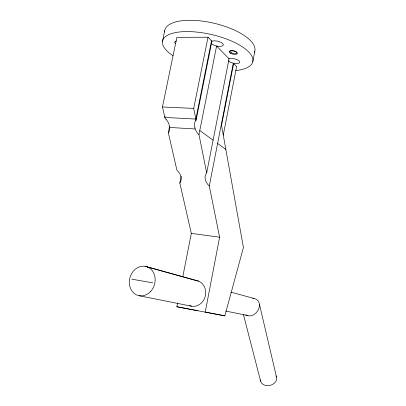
<?xml version="1.0" encoding="UTF-8"?>
<svg xmlns="http://www.w3.org/2000/svg" width="406" height="406" viewBox="0 0 406 406"><rect width="100%" height="100%" fill="white"/><g stroke="black" fill="none" stroke-linecap="round" stroke-linejoin="round"><path stroke-width="0.61" d="M223.264 135.086L236.612 66.554L233.308 63.163L209.303 185.948L219.605 237.195L205.223 312.112L224.848 315.848L243.422 247.543L221.529 125.393L233.628 63.488M252.801 61.656L254.841 51.034M197.768 310.742L176.874 306.763L177.605 303.033M182.751 276.917L191.327 233.389L179.822 183.015L181.188 176.214M206.674 172.875L229.07 58.819L216.601 46.025L198.976 134.584L206.674 172.875C203.264 176.742 205.735 183.035 209.303 185.948M211.521 40.813L195.854 119.08L164.846 117.43L165.1 116.197M195.616 120.729L196.083 120.196L211.891 41.194L208.014 37.215L176.833 37.367L162.461 106.976L165.1 118.527L166.196 119.531M196.083 120.196L193.708 108.402L208.014 37.215M169.606 126.327L168.317 132.625L176.894 170.175C180.365 173.057 182.999 179.087 179.822 183.015M162.466 41.427L164.704 30.714M162.461 106.976L193.708 108.402M252.76 298.232C266.473 300.014 256.48 320.638 245.772 314.863M191.327 233.389L219.605 237.195M131.732 279.161L152.676 282.815M176.874 306.763L224.848 315.848M139.121 295.715L191.53 306.195M225.751 311.032L247.873 315.599M230.872 292.142L253.897 298.41M147.353 266.925L198.534 281.15M145.115 266.306L196.509 280.592M199.782 130.524L213.094 140.171M217.611 143.445L225.832 149.403M243.453 314.609L260.611 381.138M194.86 127.92L195.174 128.981L169.698 127.448L169.561 126.418M259.546 304.693L276.506 377.078M195.484 280.475A13.048 11.505 -75.6 0 1 205.319 296.01A13.048 11.505 -75.6 0 1 189.511 305.596M275.994 375.86A8.201 6.415 -14 0 1 270.203 385.375A8.201 6.415 -14 0 1 260.464 379.849M166.252 119.486A11.19 8.227 48.7 0 1 169.459 126.398M169.586 127.433A9.683 7.125 48.6 0 1 168.414 132.711M198.91 134.665A9.901 7.628 46.6 0 1 195.286 128.981M194.997 127.91A11.195 8.643 46.7 0 1 195.509 120.643M228.674 58.992A6.049 2.223 12 0 1 237.886 60.068A6.049 2.223 12 0 1 237.211 63.498A6.049 2.223 12 0 1 228.324 60.778M211.435 41.422A6.4 2.466 12.8 0 1 221.057 42.422A6.4 2.466 12.8 0 1 220.823 46.34A6.4 2.466 12.8 0 1 211.313 43.488M175.504 43.64A6.278 2.329 14 0 1 176.529 41.006M172.941 55.673A46.299 17.169 13 0 1 179.005 32.028A46.299 17.169 13 0 1 243.021 47.269A46.299 17.169 13 0 1 235.627 70.598M164.638 31.947A46.213 17.859 13.1 0 1 213.043 23.01A46.213 17.859 13.1 0 1 254.476 52.181M150.352 291.747A15.022 12.738 -74.3 0 0 146.876 266.747A15.022 12.738 -74.3 0 0 129.473 284.601A15.022 12.738 -74.3 0 0 150.352 291.747M231.379 52.831A3.603 1.365 12.1 0 0 236.911 52.816A3.603 1.365 12.1 0 0 231.887 50.522A3.603 1.365 12.1 0 0 231.379 52.831M230.684 53.374A4.182 1.583 12.1 0 0 237.332 53.602A4.182 1.583 12.1 0 0 231.836 50.826A4.182 1.583 12.1 0 0 230.684 53.374"/></g></svg>
